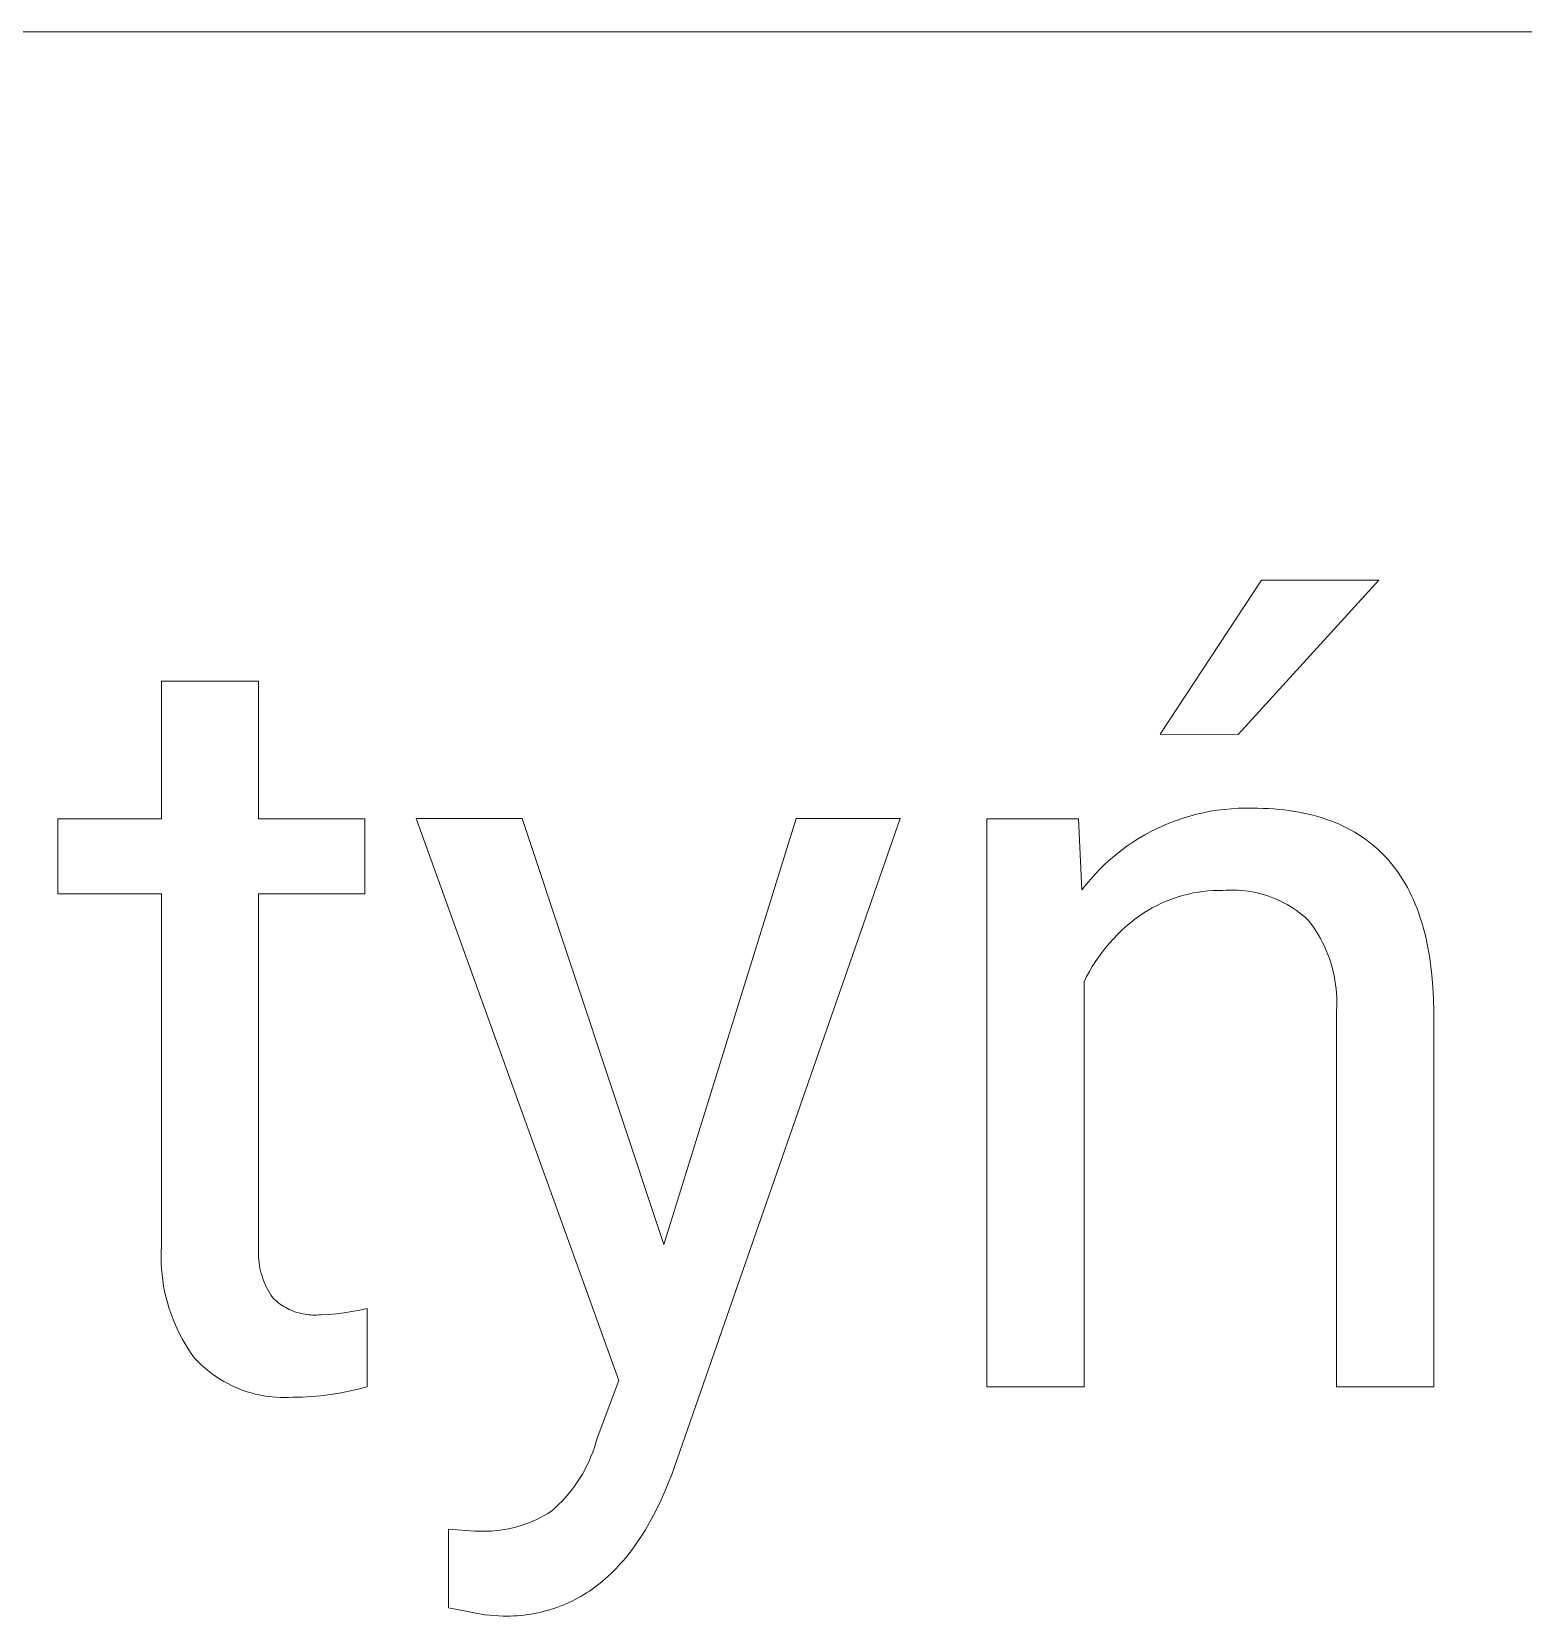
# Model space of a CAD drawing. Header units: millimetres. Extents: x 0 to 3480, y 0 to 2432.
# Drawn here: x 2836.8 to 2901.1, y 320.8 to 389.1 of the extents above; entities that cross this region are included whole.
import ezdxf

# ---------------------------------------------------------------- set-up
doc = ezdxf.new("R2010")
doc.units = ezdxf.units.MM
doc.header["$MEASUREMENT"] = 0
doc.layers.add('Domyślny', color=7, linetype='Continuous', true_color=0x000000)

msp = doc.modelspace()

# ---------------------------------------------------------------- linework, layer by layer
at = {"layer": 'Domyślny', "color": 18, "lineweight": 15, "true_color": 0x000000}
for p, q in [((3477.085, 389.066), (2165.12, 389.066)), ((2885.461, 358.782), (2889.83, 365.423)), ((2894.895, 365.423), (2888.833, 358.771)), ((2889.83, 365.423), (2894.895, 365.423)), ((2842.411, 355.143), (2842.411, 361.077)), ((2842.411, 361.077), (2846.595, 361.077)), ((2846.595, 361.077), (2846.595, 355.143)), ((2888.833, 358.771), (2885.461, 358.782)), ((2886.451, 355.168), (2886.74, 355.255)), ((2886.74, 355.255), (2887.031, 355.333)), ((2887.031, 355.333), (2887.325, 355.401)), ((2887.325, 355.401), (2887.621, 355.46)), ((2887.621, 355.46), (2887.919, 355.508)), ((2887.919, 355.508), (2888.219, 355.545)), ((2888.219, 355.545), (2888.519, 355.573)), ((2888.519, 355.573), (2888.821, 355.591)), ((2888.821, 355.591), (2889.123, 355.598)), ((2889.123, 355.598), (2889.424, 355.595)), ((2889.424, 355.595), (2889.665, 355.593)), ((2889.665, 355.593), (2889.901, 355.587)), ((2889.901, 355.587), (2890.134, 355.576)), ((2890.134, 355.576), (2890.364, 355.561)), ((2890.364, 355.561), (2890.589, 355.542)), ((2890.589, 355.542), (2890.811, 355.518)), ((2890.811, 355.518), (2891.029, 355.49)), ((2891.029, 355.49), (2891.243, 355.458)), ((2891.243, 355.458), (2891.454, 355.422)), ((2891.454, 355.422), (2891.66, 355.381)), ((2891.66, 355.381), (2891.864, 355.336)), ((2891.864, 355.336), (2892.063, 355.287)), ((2892.063, 355.287), (2892.258, 355.234)), ((2892.258, 355.234), (2892.45, 355.176)), ((2837.949, 351.91), (2837.949, 355.143)), ((2837.949, 355.143), (2842.411, 355.143)), ((2846.595, 355.143), (2851.173, 355.143)), ((2851.173, 355.143), (2851.173, 351.91)), ((2862.123, 330.924), (2853.384, 355.147)), ((2853.384, 355.147), (2857.962, 355.147)), ((2857.962, 355.147), (2864.07, 336.789)), ((2864.07, 336.789), (2869.772, 355.147)), ((2874.257, 355.147), (2864.406, 326.88)), ((2869.772, 355.147), (2874.257, 355.147)), ((2877.997, 330.654), (2877.997, 355.143)), ((2877.997, 355.143), (2881.949, 355.143)), ((2881.949, 355.143), (2882.088, 352.072)), ((2884.796, 354.441), (2885.061, 354.585)), ((2885.061, 354.585), (2885.33, 354.72)), ((2885.33, 354.72), (2885.605, 354.846)), ((2885.605, 354.846), (2885.883, 354.963)), ((2885.883, 354.963), (2886.165, 355.07)), ((2886.165, 355.07), (2886.451, 355.168)), ((2892.45, 355.176), (2892.638, 355.114)), ((2892.638, 355.114), (2892.823, 355.048)), ((2892.823, 355.048), (2893.003, 354.977)), ((2893.003, 354.977), (2893.18, 354.902)), ((2893.18, 354.902), (2893.353, 354.823)), ((2893.353, 354.823), (2893.523, 354.74)), ((2893.523, 354.74), (2893.688, 354.652)), ((2893.688, 354.652), (2893.85, 354.56)), ((2893.85, 354.56), (2894.008, 354.464)), ((2883.789, 353.776), (2884.032, 353.955)), ((2884.032, 353.955), (2884.281, 354.125)), ((2884.281, 354.125), (2884.536, 354.287)), ((2884.536, 354.287), (2884.796, 354.441)), ((2894.008, 354.464), (2894.163, 354.363)), ((2894.163, 354.363), (2894.313, 354.258)), ((2894.313, 354.258), (2894.46, 354.149)), ((2894.46, 354.149), (2894.603, 354.036)), ((2894.603, 354.036), (2894.743, 353.918)), ((2894.743, 353.918), (2894.878, 353.796)), ((2882.881, 352.982), (2883.097, 353.192)), ((2883.097, 353.192), (2883.321, 353.394)), ((2883.321, 353.394), (2883.552, 353.589)), ((2883.552, 353.589), (2883.789, 353.776)), ((2894.878, 353.796), (2895.01, 353.67)), ((2895.01, 353.67), (2895.138, 353.54)), ((2895.138, 353.54), (2895.263, 353.405)), ((2895.263, 353.405), (2895.383, 353.266)), ((2895.383, 353.266), (2895.5, 353.122)), ((2882.275, 352.309), (2882.469, 352.54)), ((2882.469, 352.54), (2882.671, 352.764)), ((2882.671, 352.764), (2882.881, 352.982)), ((2895.5, 353.122), (2895.613, 352.975)), ((2895.613, 352.975), (2895.723, 352.823)), ((2895.723, 352.823), (2895.828, 352.667)), ((2895.828, 352.667), (2895.93, 352.506)), ((2895.93, 352.506), (2896.028, 352.342)), ((2842.411, 351.91), (2837.949, 351.91)), ((2842.411, 336.716), (2842.411, 351.91)), ((2851.173, 351.91), (2846.595, 351.91)), ((2846.595, 351.91), (2846.595, 336.704)), ((2882.088, 352.072), (2882.275, 352.309)), ((2886.279, 351.786), (2886.078, 351.721)), ((2886.481, 351.844), (2886.279, 351.786)), ((2886.686, 351.895), (2886.481, 351.844)), ((2886.892, 351.939), (2886.686, 351.895)), ((2887.1, 351.975), (2886.892, 351.939)), ((2887.308, 352.004), (2887.1, 351.975)), ((2887.518, 352.027), (2887.308, 352.004)), ((2887.728, 352.041), (2887.518, 352.027)), ((2887.939, 352.049), (2887.728, 352.041)), ((2888.149, 352.049), (2887.939, 352.049)), ((2888.31, 352.06), (2888.149, 352.049)), ((2888.471, 352.066), (2888.31, 352.06)), ((2888.632, 352.067), (2888.471, 352.066)), ((2888.793, 352.062), (2888.632, 352.067)), ((2888.954, 352.052), (2888.793, 352.062)), ((2889.114, 352.036), (2888.954, 352.052)), ((2889.274, 352.015), (2889.114, 352.036)), ((2889.433, 351.989), (2889.274, 352.015)), ((2889.591, 351.957), (2889.433, 351.989)), ((2889.748, 351.92), (2889.591, 351.957)), ((2889.903, 351.878), (2889.748, 351.92)), ((2890.057, 351.83), (2889.903, 351.878)), ((2890.21, 351.778), (2890.057, 351.83)), ((2890.36, 351.72), (2890.21, 351.778)), ((2896.028, 352.342), (2896.123, 352.173)), ((2896.123, 352.173), (2896.213, 351.999)), ((2896.213, 351.999), (2896.3, 351.822)), ((2896.3, 351.822), (2896.383, 351.64)), ((2884.934, 351.188), (2884.755, 351.077)), ((2885.116, 351.294), (2884.934, 351.188)), ((2885.303, 351.392), (2885.116, 351.294)), ((2885.492, 351.485), (2885.303, 351.392)), ((2885.685, 351.57), (2885.492, 351.485)), ((2885.88, 351.649), (2885.685, 351.57)), ((2886.078, 351.721), (2885.88, 351.649)), ((2890.509, 351.658), (2890.36, 351.72)), ((2890.655, 351.59), (2890.509, 351.658)), ((2890.799, 351.518), (2890.655, 351.59)), ((2890.94, 351.441), (2890.799, 351.518)), ((2891.079, 351.359), (2890.94, 351.441)), ((2891.215, 351.272), (2891.079, 351.359)), ((2891.348, 351.181), (2891.215, 351.272)), ((2891.477, 351.086), (2891.348, 351.181)), ((2896.383, 351.64), (2896.462, 351.454)), ((2896.462, 351.454), (2896.538, 351.264)), ((2896.538, 351.264), (2896.61, 351.069)), ((2883.988, 350.494), (2883.802, 350.325)), ((2884.18, 350.656), (2883.988, 350.494)), ((2884.377, 350.811), (2884.18, 350.656)), ((2884.58, 350.959), (2884.377, 350.811)), ((2884.755, 351.077), (2884.58, 350.959)), ((2891.604, 350.986), (2891.477, 351.086)), ((2891.727, 350.882), (2891.604, 350.986)), ((2891.847, 350.774), (2891.727, 350.882)), ((2891.962, 350.622), (2891.847, 350.774)), ((2892.073, 350.467), (2891.962, 350.622)), ((2892.179, 350.308), (2892.073, 350.467)), ((2896.61, 351.069), (2896.678, 350.87)), ((2896.678, 350.87), (2896.742, 350.667)), ((2896.742, 350.667), (2896.803, 350.459)), ((2896.803, 350.459), (2896.859, 350.247)), ((2883.279, 349.783), (2883.117, 349.591)), ((2883.447, 349.97), (2883.279, 349.783)), ((2883.621, 350.151), (2883.447, 349.97)), ((2883.802, 350.325), (2883.621, 350.151)), ((2892.279, 350.146), (2892.179, 350.308)), ((2892.373, 349.98), (2892.279, 350.146)), ((2892.462, 349.812), (2892.373, 349.98)), ((2892.546, 349.64), (2892.462, 349.812)), ((2896.859, 350.247), (2896.912, 350.031)), ((2896.912, 350.031), (2896.962, 349.811)), ((2896.962, 349.811), (2897.007, 349.586)), ((2882.814, 349.191), (2882.673, 348.983)), ((2882.962, 349.394), (2882.814, 349.191)), ((2883.117, 349.591), (2882.962, 349.394)), ((2892.623, 349.466), (2892.546, 349.64)), ((2892.695, 349.289), (2892.623, 349.466)), ((2892.761, 349.11), (2892.695, 349.289)), ((2892.82, 348.929), (2892.761, 349.11)), ((2897.007, 349.586), (2897.049, 349.358)), ((2897.049, 349.358), (2897.087, 349.124)), ((2897.087, 349.124), (2897.121, 348.887)), ((2882.412, 348.554), (2882.293, 348.333)), ((2882.539, 348.771), (2882.412, 348.554)), ((2882.673, 348.983), (2882.539, 348.771)), ((2892.874, 348.746), (2892.82, 348.929)), ((2892.921, 348.561), (2892.874, 348.746)), ((2892.962, 348.375), (2892.921, 348.561)), ((2892.997, 348.187), (2892.962, 348.375)), ((2897.121, 348.887), (2897.178, 348.399)), ((2897.178, 348.399), (2897.22, 347.894)), ((2882.293, 348.333), (2882.181, 348.108)), ((2882.181, 348.108), (2882.181, 330.654)), ((2893.026, 347.999), (2892.997, 348.187)), ((2893.048, 347.809), (2893.026, 347.999)), ((2893.064, 347.619), (2893.048, 347.809)), ((2897.22, 347.894), (2897.247, 347.373)), ((2893.063, 346.857), (2893.073, 347.047)), ((2893.073, 347.429), (2893.064, 347.619)), ((2893.076, 347.238), (2893.073, 347.429)), ((2893.073, 347.047), (2893.076, 347.238)), ((2897.247, 347.373), (2897.259, 346.833)), ((2893.063, 330.654), (2893.063, 346.857)), ((2897.259, 346.833), (2897.259, 330.654)), ((2842.397, 336.227), (2842.4, 336.472)), ((2842.402, 335.983), (2842.397, 336.227)), ((2842.4, 336.472), (2842.411, 336.716)), ((2846.589, 336.587), (2846.586, 336.47)), ((2846.586, 336.47), (2846.588, 336.353)), ((2846.588, 336.353), (2846.594, 336.236)), ((2846.595, 336.704), (2846.589, 336.587)), ((2846.594, 336.236), (2846.604, 336.119)), ((2846.604, 336.119), (2846.617, 336.003)), ((2842.415, 335.739), (2842.402, 335.983)), ((2842.436, 335.495), (2842.415, 335.739)), ((2842.465, 335.253), (2842.436, 335.495)), ((2846.617, 336.003), (2846.635, 335.887)), ((2846.635, 335.887), (2846.656, 335.772)), ((2846.656, 335.772), (2846.682, 335.658)), ((2846.682, 335.658), (2846.711, 335.544)), ((2846.711, 335.544), (2846.745, 335.432)), ((2846.745, 335.432), (2846.782, 335.321)), ((2842.503, 335.011), (2842.465, 335.253)), ((2842.548, 334.771), (2842.503, 335.011)), ((2842.602, 334.533), (2842.548, 334.771)), ((2846.782, 335.321), (2846.822, 335.211)), ((2846.822, 335.211), (2846.867, 335.103)), ((2846.867, 335.103), (2846.915, 334.996)), ((2846.915, 334.996), (2846.967, 334.891)), ((2846.967, 334.891), (2847.022, 334.788)), ((2847.022, 334.788), (2847.081, 334.687)), ((2842.663, 334.296), (2842.602, 334.533)), ((2842.732, 334.062), (2842.663, 334.296)), ((2842.81, 333.83), (2842.732, 334.062)), ((2847.081, 334.687), (2847.144, 334.588)), ((2847.144, 334.588), (2847.209, 334.491)), ((2847.209, 334.491), (2847.272, 334.429)), ((2847.272, 334.429), (2847.337, 334.371)), ((2847.337, 334.371), (2847.403, 334.314)), ((2847.403, 334.314), (2847.472, 334.26)), ((2847.472, 334.26), (2847.543, 334.208)), ((2847.543, 334.208), (2847.615, 334.159)), ((2847.615, 334.159), (2847.689, 334.112)), ((2847.689, 334.112), (2847.765, 334.068)), ((2847.765, 334.068), (2847.842, 334.026)), ((2847.842, 334.026), (2847.92, 333.987)), ((2850.949, 333.954), (2851.277, 334.027)), ((2851.277, 334.027), (2851.277, 330.654)), ((2842.894, 333.601), (2842.81, 333.83)), ((2842.987, 333.375), (2842.894, 333.601)), ((2843.087, 333.152), (2842.987, 333.375)), ((2847.92, 333.987), (2848, 333.951)), ((2848, 333.951), (2848.081, 333.918)), ((2848.081, 333.918), (2848.163, 333.887)), ((2848.163, 333.887), (2848.246, 333.86)), ((2848.246, 333.86), (2848.33, 333.835)), ((2848.33, 333.835), (2848.414, 333.813)), ((2848.414, 333.813), (2848.5, 333.794)), ((2848.5, 333.794), (2848.586, 333.778)), ((2848.586, 333.778), (2848.673, 333.766)), ((2848.673, 333.766), (2848.76, 333.756)), ((2848.76, 333.756), (2848.847, 333.749)), ((2848.847, 333.749), (2848.934, 333.745)), ((2848.934, 333.745), (2849.022, 333.744)), ((2849.022, 333.744), (2849.109, 333.747)), ((2849.109, 333.747), (2849.197, 333.752)), ((2849.197, 333.752), (2849.284, 333.76)), ((2849.284, 333.76), (2849.619, 333.776)), ((2849.619, 333.776), (2849.954, 333.804)), ((2849.954, 333.804), (2850.287, 333.843)), ((2850.287, 333.843), (2850.619, 333.893)), ((2850.619, 333.893), (2850.949, 333.954)), ((2843.194, 332.932), (2843.087, 333.152)), ((2843.308, 332.716), (2843.194, 332.932)), ((2843.43, 332.504), (2843.308, 332.716)), ((2843.559, 332.296), (2843.43, 332.504)), ((2843.694, 332.093), (2843.559, 332.296)), ((2843.837, 331.894), (2843.694, 332.093)), ((2843.961, 331.763), (2843.837, 331.894)), ((2844.09, 331.635), (2843.961, 331.763)), ((2844.223, 331.512), (2844.09, 331.635)), ((2844.361, 331.394), (2844.223, 331.512)), ((2844.502, 331.28), (2844.361, 331.394)), ((2844.648, 331.172), (2844.502, 331.28)), ((2844.797, 331.069), (2844.648, 331.172)), ((2844.949, 330.971), (2844.797, 331.069)), ((2845.105, 330.878), (2844.949, 330.971)), ((2845.264, 330.791), (2845.105, 330.878)), ((2845.426, 330.709), (2845.264, 330.791)), ((2845.59, 330.633), (2845.426, 330.709)), ((2845.757, 330.563), (2845.59, 330.633)), ((2851.277, 330.654), (2850.884, 330.551)), ((2861.196, 328.433), (2862.123, 330.924)), ((2882.181, 330.654), (2877.997, 330.654)), ((2897.259, 330.654), (2893.063, 330.654)), ((2845.927, 330.498), (2845.757, 330.563)), ((2846.099, 330.44), (2845.927, 330.498)), ((2846.272, 330.387), (2846.099, 330.44)), ((2846.447, 330.341), (2846.272, 330.387)), ((2846.624, 330.301), (2846.447, 330.341)), ((2846.802, 330.266), (2846.624, 330.301)), ((2846.981, 330.238), (2846.802, 330.266)), ((2847.161, 330.217), (2846.981, 330.238)), ((2847.342, 330.201), (2847.161, 330.217)), ((2847.523, 330.192), (2847.342, 330.201)), ((2847.705, 330.189), (2847.523, 330.192)), ((2847.886, 330.193), (2847.705, 330.189)), ((2848.067, 330.202), (2847.886, 330.193)), ((2848.473, 330.212), (2848.067, 330.202)), ((2848.879, 330.234), (2848.473, 330.212)), ((2849.284, 330.271), (2848.879, 330.234)), ((2849.687, 330.321), (2849.284, 330.271)), ((2850.089, 330.384), (2849.687, 330.321)), ((2850.488, 330.461), (2850.089, 330.384)), ((2850.884, 330.551), (2850.488, 330.461)), ((2861.004, 327.836), (2861.074, 328.033)), ((2861.074, 328.033), (2861.138, 328.232)), ((2861.138, 328.232), (2861.196, 328.433)), ((2860.657, 327.075), (2860.753, 327.261)), ((2860.753, 327.261), (2860.843, 327.45)), ((2860.843, 327.45), (2860.926, 327.642)), ((2860.926, 327.642), (2861.004, 327.836)), ((2860.213, 326.367), (2860.333, 326.539)), ((2860.333, 326.539), (2860.447, 326.714)), ((2860.447, 326.714), (2860.555, 326.893)), ((2860.555, 326.893), (2860.657, 327.075)), ((2864.26, 326.503), (2864.109, 326.139)), ((2864.406, 326.88), (2864.26, 326.503)), ((2859.679, 325.725), (2859.821, 325.879)), ((2859.821, 325.879), (2859.957, 326.037)), ((2859.957, 326.037), (2860.088, 326.2)), ((2860.088, 326.2), (2860.213, 326.367)), ((2864.109, 326.139), (2863.952, 325.786)), ((2858.912, 325.105), (2859.07, 325.196)), ((2859.07, 325.196), (2859.225, 325.292)), ((2859.225, 325.292), (2859.381, 325.431)), ((2859.381, 325.431), (2859.533, 325.575)), ((2859.533, 325.575), (2859.679, 325.725)), ((2863.79, 325.445), (2863.623, 325.117)), ((2863.952, 325.786), (2863.79, 325.445)), ((2854.787, 321.12), (2854.787, 324.515)), ((2854.787, 324.515), (2855.922, 324.434)), ((2856.652, 324.437), (2856.834, 324.453)), ((2856.834, 324.453), (2857.016, 324.476)), ((2857.016, 324.476), (2857.196, 324.504)), ((2857.196, 324.504), (2857.375, 324.538)), ((2857.375, 324.538), (2857.554, 324.578)), ((2857.554, 324.578), (2857.73, 324.623)), ((2857.73, 324.623), (2857.906, 324.675)), ((2857.906, 324.675), (2858.079, 324.733)), ((2858.079, 324.733), (2858.25, 324.796)), ((2858.25, 324.796), (2858.419, 324.865)), ((2858.419, 324.865), (2858.586, 324.94)), ((2858.586, 324.94), (2858.75, 325.02)), ((2858.75, 325.02), (2858.912, 325.105)), ((2863.274, 324.495), (2863.091, 324.202)), ((2863.451, 324.8), (2863.274, 324.495)), ((2863.623, 325.117), (2863.451, 324.8)), ((2855.922, 324.434), (2856.105, 324.426)), ((2856.105, 324.426), (2856.287, 324.424)), ((2856.287, 324.424), (2856.47, 324.428)), ((2856.47, 324.428), (2856.652, 324.437)), ((2862.903, 323.922), (2862.71, 323.653)), ((2863.091, 324.202), (2862.903, 323.922)), ((2862.308, 323.151), (2862.205, 323.033)), ((2862.411, 323.272), (2862.308, 323.151)), ((2862.512, 323.396), (2862.411, 323.272)), ((2862.612, 323.523), (2862.512, 323.396)), ((2862.71, 323.653), (2862.612, 323.523)), ((2861.666, 322.487), (2861.555, 322.387)), ((2861.777, 322.59), (2861.666, 322.487)), ((2861.886, 322.697), (2861.777, 322.59)), ((2861.993, 322.806), (2861.886, 322.697)), ((2862.1, 322.918), (2861.993, 322.806)), ((2862.205, 323.033), (2862.1, 322.918)), ((2860.737, 321.77), (2860.615, 321.694)), ((2860.858, 321.849), (2860.737, 321.77)), ((2860.977, 321.932), (2860.858, 321.849)), ((2861.095, 322.017), (2860.977, 321.932)), ((2861.212, 322.105), (2861.095, 322.017)), ((2861.328, 322.196), (2861.212, 322.105)), ((2861.442, 322.29), (2861.328, 322.196)), ((2861.555, 322.387), (2861.442, 322.29)), ((2856.351, 320.83), (2854.787, 321.12)), ((2859.186, 321.053), (2859.049, 321.013)), ((2859.323, 321.097), (2859.186, 321.053)), ((2859.458, 321.143), (2859.323, 321.097)), ((2859.592, 321.192), (2859.458, 321.143)), ((2859.724, 321.244), (2859.592, 321.192)), ((2859.855, 321.3), (2859.724, 321.244)), ((2859.985, 321.358), (2859.855, 321.3)), ((2860.114, 321.419), (2859.985, 321.358)), ((2860.241, 321.483), (2860.114, 321.419)), ((2860.367, 321.551), (2860.241, 321.483)), ((2860.492, 321.621), (2860.367, 321.551)), ((2860.615, 321.694), (2860.492, 321.621)), ((2857.139, 320.76), (2856.351, 320.83)), ((2857.294, 320.762), (2857.139, 320.76)), ((2857.447, 320.766), (2857.294, 320.762)), ((2857.599, 320.774), (2857.447, 320.766)), ((2857.75, 320.784), (2857.599, 320.774)), ((2857.9, 320.798), (2857.75, 320.784)), ((2858.048, 320.814), (2857.9, 320.798)), ((2858.195, 320.834), (2858.048, 320.814)), ((2858.34, 320.856), (2858.195, 320.834)), ((2858.485, 320.881), (2858.34, 320.856)), ((2858.628, 320.91), (2858.485, 320.881)), ((2858.769, 320.941), (2858.628, 320.91)), ((2858.91, 320.976), (2858.769, 320.941)), ((2859.049, 321.013), (2858.91, 320.976))]:
    msp.add_line(p, q, dxfattribs=at)

doc.saveas('drawing.dxf')
